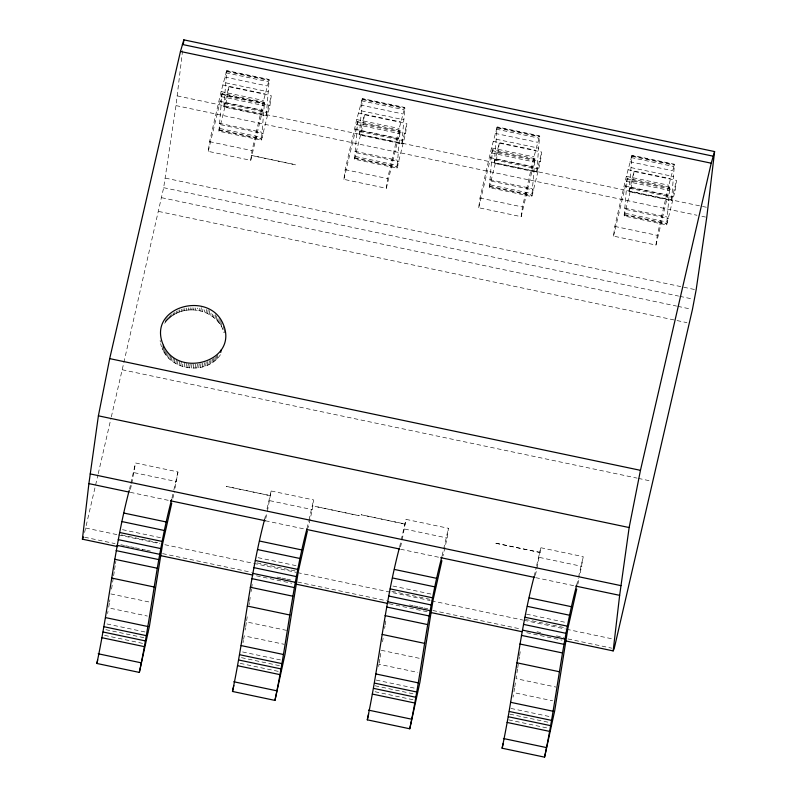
<?xml version="1.0" encoding="UTF-8"?>
<svg xmlns="http://www.w3.org/2000/svg" width="797" height="797" viewBox="0 0 797 797"><rect width="100%" height="100%" fill="white"/><g stroke="black" fill="none" stroke-linecap="round" stroke-linejoin="round"><path stroke-width="0.6" stroke-dasharray="3.98 2.99" d="M223.818 106.967L226.756 70.534L269.217 79.471L266.278 115.904L223.818 106.967L228.809 86.734L271.269 95.67L269.974 105.373L261.386 140.192L218.926 131.256L222.054 93.369L264.524 102.305L261.386 140.192M359.437 134.952L362.366 98.529L404.826 107.465L401.897 143.888L359.437 134.952L364.418 114.728L406.888 123.665L405.593 133.368L397.006 168.177L354.545 159.241L357.674 121.353L400.134 130.3L397.006 168.177M494.25 163.335L497.179 126.902L539.639 135.839L536.71 172.272L494.25 163.335L499.231 143.101L541.701 152.038L540.406 161.741L531.818 196.56L489.358 187.624L492.486 149.736L534.946 158.673L531.818 196.56M629.062 191.708L631.991 155.276L674.451 164.212L671.522 200.645L629.062 191.708L634.043 171.475L676.514 180.411L675.218 190.114L666.631 224.933L624.171 215.997L627.299 178.11L669.759 187.046L666.631 224.933M123.854 362.496L163.664 187.694L175.988 105.602L182.842 48.378M131.764 483.43L135.53 462.987L178 471.924L174.224 492.367M164.65 323.313L165.627 321.958L166.085 318.501M220.45 354.695C207.09 374.67 172.899 371.522 162.797 349.943L163.106 347.641M165.627 321.958L166.693 320.663L167.151 317.206M163.574 351.437L164.192 346.834M166.693 320.663L167.838 319.428L168.297 315.971M164.451 352.902L164.909 349.445M167.838 319.428L169.064 318.242L169.522 314.785M165.407 354.316L165.876 350.859M169.064 318.242L170.359 317.136L170.817 313.679M166.453 355.681L167.071 351.069M170.359 317.136L171.724 316.09L172.341 311.478M171.724 316.09L173.158 315.114L173.766 310.501M167.589 356.996L168.197 352.384M168.795 358.252L169.402 353.639M173.158 315.114L174.653 314.217L175.26 309.605M170.07 359.447L170.688 354.834M174.653 314.217L176.197 313.4L176.814 308.788M171.425 360.573L172.042 355.97M176.197 313.4L177.801 312.663L178.418 308.05M172.849 361.639L173.457 357.036M177.801 312.663L179.445 312.006L180.062 307.393M174.324 362.635L174.941 358.022M179.445 312.006L181.138 311.428L181.746 306.825M175.868 363.552L176.476 358.939M181.138 311.428L182.862 310.95L183.479 306.337M177.452 364.388L178.07 359.786M182.862 310.95L184.615 310.551L185.233 305.948M179.096 365.156L179.704 360.543M184.615 310.551L186.398 310.242L187.006 305.64M264.524 102.305L250.736 160.317L208.266 151.37L209.561 141.667L221.108 91.585L226.756 70.534M180.77 365.833L181.387 361.22M186.398 310.242L188.192 310.033L188.809 305.42M182.493 366.431L182.802 364.119M188.192 310.033L190.005 309.903L190.473 306.447M184.237 366.939L184.854 362.326M190.005 309.903L191.828 309.874L192.446 305.261M186.02 367.357L186.628 362.745M191.828 309.874L193.651 309.933L194.269 305.321M187.813 367.686L188.431 363.083M193.651 309.933L195.474 310.083L196.092 305.47M189.626 367.925L190.234 363.322M224.535 329.291L224.077 332.748C220.749 320.713 209.382 312.125 197.287 310.322L197.596 308.021M218.926 131.256L227.514 96.437L228.809 86.734M191.439 368.075L192.057 363.472M199.081 310.651L199.389 308.349M193.263 368.134L193.88 363.532M200.854 311.069L201.312 307.612M202.607 311.577L202.916 309.276M195.086 368.104L195.703 363.492M196.899 367.975L197.517 363.372M204.321 312.175L204.63 309.874M198.702 367.766L199.31 363.153M206.005 312.852L206.463 309.395M200.475 367.457L201.093 362.844M207.638 313.62L208.256 309.007M202.239 367.058L202.846 362.456M209.232 314.456L209.85 309.854M203.962 366.58L204.57 361.968M210.767 315.373L211.075 313.072M205.646 366.002L206.264 361.4M212.251 316.369L212.56 314.068M207.3 365.355L207.907 360.742M213.666 317.435L213.975 315.124M208.894 364.608L209.511 360.005M215.021 318.561L215.638 313.958M210.448 363.791L211.066 359.188M216.306 319.756L216.914 315.154M211.942 362.894L212.56 358.281M217.511 321.022L217.82 318.71M213.377 361.918L213.985 357.315M218.637 322.327L219.255 317.724M214.742 360.882L215.359 356.269M219.683 323.702L220.301 319.089M216.037 359.766L216.654 355.153M220.649 325.106L221.257 320.504M217.262 358.59L217.87 353.978M221.516 326.571L221.984 323.114M222.991 329.599L223.449 326.142M250.736 160.317L252.021 150.613L263.568 100.522L269.217 79.471M270.532 495.684L226.308 486.379L270.522 495.734M295.577 164.859L251.384 155.415L295.607 164.72M267.384 511.415L271.149 490.982L313.61 499.918L312.314 509.622L308.19 527.504M400.134 130.3L386.346 188.301L343.886 179.365L345.181 169.661L356.717 119.57L362.366 98.529M354.545 159.241L363.133 124.432L364.418 114.728M315.054 506.414L359.278 515.729L315.064 506.364M386.346 188.301L387.641 178.598L399.177 128.506L404.826 107.465M405.314 524.207L361.121 514.752L405.344 524.067M402.196 539.788L405.962 519.355L448.422 528.291L447.127 537.995L443.002 555.888M534.946 158.673L521.158 216.674L478.698 207.738L479.993 198.035L491.53 147.953L497.179 126.902M489.358 187.624L497.946 152.805L499.231 143.101M521.158 216.674L522.453 206.971L533.99 156.889L539.639 135.839M495.903 543.275L540.157 552.441M537.009 568.171L540.774 547.728L583.235 556.665L579.469 577.108M669.759 187.046L655.971 245.058L613.511 236.121L614.806 226.418L626.342 176.326L631.991 155.276M624.171 215.997L632.758 181.178L634.043 171.475M655.971 245.058L657.266 235.354L668.803 185.263L674.451 164.212M111.57 589.083L113.433 576.958M113.622 575.743L114.36 570.901M114.549 569.686L115.296 564.834M115.485 563.628L115.854 561.198M246.622 620.704L247.369 615.852M249.043 604.943L249.421 602.522M249.6 601.317L250.348 596.465M251.095 591.613L251.463 589.192M251.653 587.977L252.211 584.34M382.55 641.804L383.118 638.168M384.602 628.474L384.981 626.053M385.16 624.838L385.907 619.996M517.552 668.972L516.067 678.665L556.097 687.094M517.741 667.756L518.299 664.12M519.046 659.278L519.415 656.848M519.604 655.642L520.351 650.79M109.338 603.239L108.591 607.892L147.415 616.061M109.528 602.074L109.896 599.742M245.137 630.068L245.506 627.737M245.695 626.572L246.442 621.919L286.472 630.347M379.203 663.094L379.95 658.442M380.139 657.276L380.876 652.623M514.573 687.98L513.836 692.633L552.65 700.812M514.762 686.815L515.51 682.162M107.605 613.59L108.003 611.309M243.025 642.721L243.414 640.439M243.613 639.304L244.211 635.886L284.24 644.315M378.625 666.541L379.023 664.26L417.837 672.429M513.039 697.196L513.437 694.914M84.572 532.496L97.961 474.873M98.24 473.667L111.052 418.076M111.331 416.871L123.575 363.701M129.493 489.228L130.588 484.456M130.867 483.261L135.53 462.987M130.389 489.388L131.495 484.616M208.266 151.37L222.054 93.369M171.953 498.165L173.597 491.012M173.876 489.816L178 471.924M172.849 498.324L173.955 493.552M266.278 115.904L271.269 95.67M264.554 519.604L265.929 513.637M267.025 508.865L271.149 490.982M265.73 518.568L267.105 512.61M343.886 179.365L357.674 121.353M307.014 528.541L308.668 521.387M308.937 520.192L313.61 499.918M401.897 143.888L406.888 123.665M399.646 546.782L405.962 519.355M400.542 546.951L401.917 540.984M478.698 207.738L492.486 149.736M442.106 555.718L448.422 528.291M536.71 172.272L541.701 152.038M534.179 576.351L536.381 566.816M536.65 565.621L540.774 547.728M535.355 575.324L536.73 569.357M613.511 236.121L627.299 178.11M576.639 585.287L578.293 578.134M578.562 576.938L583.235 556.665M577.815 584.261L579.19 578.293M671.522 200.645L676.514 180.411M195.474 310.083L197.287 310.322M362.037 98.938L404.497 107.874M496.85 127.311L539.31 136.247M631.662 155.684L674.123 164.62M226.428 70.943L268.888 79.879M362.595 99.595L405.055 108.531M497.408 127.968L539.868 136.905M632.22 156.351L674.68 165.288M226.976 71.61L269.436 80.547M361.43 100.771L403.89 109.707M496.242 129.154L538.702 138.09M631.055 157.527L673.515 166.463M225.81 72.786L268.27 81.722M360.314 104.985L402.774 113.921M495.126 133.368L537.586 142.304M629.939 161.741L672.399 170.678M224.704 77L267.164 85.937M361.459 110.853L403.92 119.789M496.272 139.236L538.732 148.172M631.085 167.609L673.545 176.545M225.84 82.868L268.3 91.804M358.331 112.985L400.791 121.921M493.144 141.358L535.604 150.294M627.956 169.731L670.416 178.677M222.722 84.99L265.182 93.926M356.717 119.57L399.177 128.506M491.53 147.953L533.99 156.889M626.342 176.326L668.803 185.263M221.108 91.585L263.568 100.522M357.275 122.25L400.184 131.316M492.088 150.633L534.996 159.689M626.9 179.006L669.809 188.072M221.666 94.265L264.126 103.202M222.104 94.385L264.564 103.321M363.133 124.432L405.593 133.368M497.946 152.805L540.406 161.741M632.758 181.178L675.218 190.114M227.514 96.437L269.974 105.373M356.598 124.581L399.058 133.517M491.41 152.954L533.87 161.891M626.223 181.327L668.693 190.264M220.988 96.586L263.448 105.523M355.422 129.273L397.882 138.21M490.235 157.657L532.695 166.593M625.047 186.03L667.507 194.966M360.722 130.788L403.182 139.724M495.535 159.171L537.995 168.107M630.347 187.544L672.807 196.48M219.813 101.289L262.273 110.225M225.103 102.803L267.573 111.739M359.616 131.485L402.087 140.421M494.429 159.858L536.899 168.795M629.241 188.231L671.712 197.178M224.007 103.49L266.467 112.427M177.283 95.899L708.045 207.609M359.766 134.544L402.226 143.48M494.578 162.927L537.039 171.863M629.391 191.3L671.851 200.236M224.146 106.559L266.606 115.495M175.988 105.602L697.006 215.27M701.878 216.286L705.534 217.063M354.874 151.281L397.334 160.217M489.687 179.654L532.147 188.59M624.499 208.037L666.959 216.973M219.255 123.286L261.715 132.222M356.598 152.785L399.058 161.721M491.41 181.158L533.87 190.094M626.223 209.531L668.683 218.468M220.978 124.79L263.438 133.727M355.641 156.531L398.101 165.477M490.454 184.914L532.914 193.85M625.266 213.287L667.727 222.224M220.022 128.546L262.482 137.482M354.386 157.686L396.846 166.623M489.199 186.06L531.659 195.006M624.011 214.443L666.471 223.379M218.767 129.702L261.227 138.638M355.024 158.374L397.484 167.31M489.836 186.747L532.296 195.683M624.649 215.13L667.109 224.067M219.414 130.389L261.874 139.326M345.181 169.661L387.641 178.598M479.993 198.035L522.453 206.971M614.806 226.418L657.266 235.354M209.561 141.667L252.021 150.613M165.397 178.12L694.934 289.58M163.664 187.694L678.596 296.085M679.811 296.335L691.985 298.895M161.681 197.706L676.613 306.088M677.829 306.347L690.003 308.907M158.663 211.444L686.984 322.655M122.19 369.748L637.122 478.13M638.337 478.389L651.727 481.209M495.913 543.225L540.147 552.49M269.854 500.685L312.314 509.622M404.667 529.059L447.127 537.995M539.479 557.432L581.94 566.368M134.245 472.691L176.705 481.627M130.28 492.327L169.233 500.526M265.411 520.77L304.364 528.969M400.532 549.213L439.486 557.412M535.654 577.656L574.607 585.855M258.089 557.671L296.912 565.84M392.901 586.044L431.725 594.213M526.498 614.158L566.537 622.587M122.479 529.676L161.303 537.845M257.023 562.901L295.846 571.07M391.835 591.274L430.659 599.454M525.442 619.399L565.471 627.827M121.413 534.917L157.806 542.568M85.717 528.042L117.368 534.697M118.584 534.956L159.978 543.674M164.84 544.7L252.49 563.14M253.705 563.399L296.315 572.366M297.53 572.625L430.221 600.549M431.436 600.808L522.742 620.026M523.958 620.285L565.342 628.992M566.567 629.251L612.823 638.985M277.127 577.078L280.763 577.845M281.979 578.094L285.615 578.861M286.83 579.12L290.467 579.887M409.509 604.943L413.155 605.71M414.37 605.959L418.007 606.726M419.222 606.985L422.858 607.752M424.074 608.001L427.71 608.769M537.048 631.782L540.685 632.549M556.455 635.867L563.738 637.401M120.885 544.74L124.531 545.507M125.737 545.766L129.383 546.533M130.598 546.792L134.235 547.549M135.45 547.808L142.723 549.342M84.641 537.208L115.077 543.614M141.856 549.253L145.512 550.02M146.728 550.279L150.384 551.046M162.558 553.606L251.424 572.316M297.68 582.049L386.545 600.759M432.801 610.492L520.451 628.943M567.922 638.935L611.747 648.16M256.475 575.823L291.782 583.255M389.165 603.747L428.119 611.947M526.727 632.698L562.024 640.13M381.255 650.292L420.069 658.461M110.823 593.924L150.862 602.353M242.577 651.946L281.401 660.115M376.174 680.07L414.998 688.239M510.987 708.443L551.026 716.872M106.967 623.961L148.212 632.639M241.451 657.664L280.265 665.844M375.048 685.789L415.088 694.217M509.861 714.162L549.9 722.59M105.832 629.68L144.655 637.849M240.226 663.363L279.05 671.532M375.038 691.736L413.862 699.915M508.645 719.86L548.675 728.289M104.616 635.378L143.44 643.548M162.11 348.409L162.797 349.943M161.512 346.854L160.625 343.666M160.137 340.409L160.336 342.043"/><path stroke-width="1.2" d="M117.697 546.612L82.4 539.18L88.895 483.62L98.4 415.825L109.697 358.62L180.461 51.476L183.848 39.85L714.6 151.569L706.75 217.312L696.15 289.839L692.444 309.425L614.188 648.668L613.152 650.9L565.681 640.908M183.42 43.506L183.848 39.85M613.152 650.9L619.648 595.339L629.152 527.544L640.459 470.33L711.223 163.196L714.6 151.569M171.754 503.096L162.658 543.594L149.467 625.944L139.336 672.409L96.875 663.473C109.03 606.079 114.15 547.28 129.214 490.414M163.106 347.641L163.415 345.34C146.518 307.612 208.127 289.55 222.911 323.452C239.807 361.18 178.199 379.242 163.415 345.34M139.336 672.409C151.49 615.015 156.61 556.216 171.674 499.36M220.759 352.394L221.068 350.082M307.373 531.081L298.277 571.588L285.087 653.938L274.945 700.394L232.485 691.457C244.579 634.472 249.64 576.072 264.554 519.604M274.945 700.394C287.04 643.408 292.1 585.008 307.014 528.541M441.907 560.66L433.09 599.962L419.899 682.312L409.758 728.777L367.297 719.84C379.392 662.855 384.453 604.455 399.367 547.977M409.758 728.777C421.862 671.791 426.913 613.391 441.827 556.914M576.719 589.033L567.902 628.335L554.712 710.695L544.57 757.15L502.11 748.214C514.204 691.228 519.265 632.828 534.179 576.351M544.57 757.15C556.675 700.164 561.726 641.764 576.639 585.287M96.875 663.473L97.692 659.926M232.485 691.457L233.85 685.55M367.297 719.84L368.662 713.933M502.11 748.214L503.196 743.491M82.4 539.18L83.426 536.959M182.314 44.453L713.076 156.162M180.461 51.476L711.223 163.196M109.697 358.62L640.459 470.33M98.4 415.825L629.152 527.544M90.191 473.916L620.943 585.636M88.895 483.62L129.064 492.078M170.458 500.785L265.411 520.77M306.795 529.487L399.317 548.954M440.701 557.671L534.438 577.397M575.832 586.114L619.648 595.339M259.613 541.063L302.073 550M394.425 569.447L436.886 578.383M529.238 597.82L571.698 606.756M123.993 513.079L166.453 522.015M257.74 549.601L300.2 558.538M392.552 577.974L435.013 586.911M527.365 606.348L569.825 615.284M122.12 521.607L164.58 530.543M255.369 560.5L297.829 569.437M390.181 588.883L432.641 597.82M524.994 617.257L567.454 626.193M119.749 532.516L162.209 541.452M253.864 567.633L296.325 576.57M388.677 596.007L431.137 604.943M523.49 624.38L565.95 633.316M118.255 539.639L160.715 548.575M252.739 573.352L295.199 582.288M387.551 601.725L430.011 610.661M522.364 630.098L564.824 639.045M117.119 545.357L159.579 554.294M160.307 555.579L252.828 575.055M295.428 584.022L387.95 603.488M430.559 612.465L521.856 631.682M251.762 578.612L294.223 587.548M386.575 606.985L429.035 615.922M521.387 635.368L563.848 644.305M116.143 550.617L158.603 559.564M250.238 587.24L292.698 596.176M385.051 615.623L427.511 624.559M519.863 643.996L562.323 652.932M114.629 559.255L157.089 568.191M247.359 606.059L289.819 615.005M382.171 634.442L424.632 643.378M516.984 662.815L559.444 671.751M111.749 578.074L154.21 587.01M241.172 645.59L283.632 654.526M375.985 673.973L418.445 682.909M510.797 702.346L553.257 711.283M105.553 617.605L148.013 626.542M239.678 654.736L282.138 663.672M374.49 683.109L416.951 692.045M509.303 711.492L551.763 720.428M104.058 626.741L146.518 635.687M238.701 659.996L281.162 668.932M373.514 688.369L415.974 697.305M508.327 716.752L550.787 725.688M103.082 632.001L145.542 640.947M237.486 665.694L279.946 674.631M372.299 694.067L414.759 703.004M507.111 722.441L549.571 731.377M101.867 637.7L144.327 646.636M233.78 681.754L276.24 690.69M368.593 710.137L411.053 719.073M503.405 738.51L545.865 747.447M98.17 653.769L140.631 662.706"/></g></svg>
